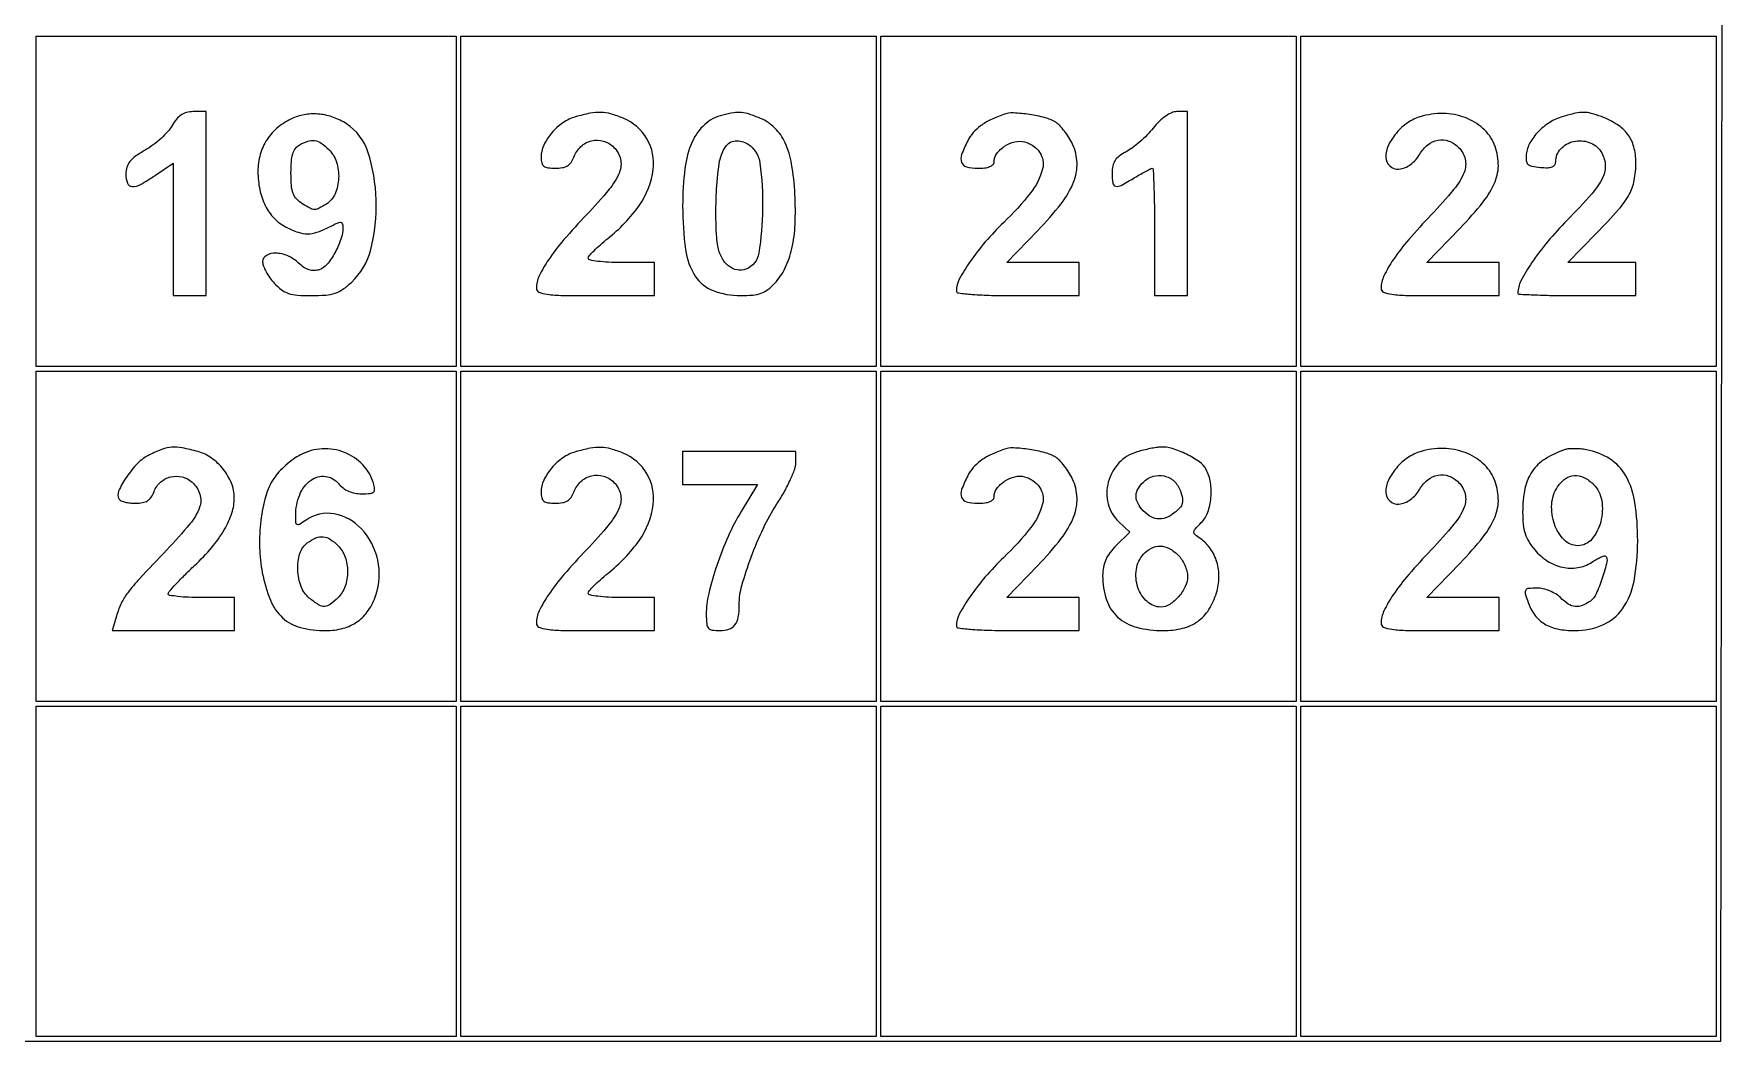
# Model space of a CAD drawing. Extents: x 16 to 642, y 26 to 500.
# Drawn here: x 284.5 to 642.5, y 26 to 239.5 of the extents above; entities that cross this region are included whole.
import ezdxf

# ---------------------------------------------------------------- set-up
doc = ezdxf.new("R2010")
doc.units = 0

msp = doc.modelspace()

# ---------------------------------------------------------------- linework, layer by layer
for points in [[(16, 249), (16, 26), (60.75, 25.993653, 0.000024), (90.165552, 25.990868, 0.000002), (171.156885, 25.9873, 0.000002), (267.752069, 25.98384, 0.000002), (373.762799, 25.980939), (642.025599, 25.974572), (642.262799, 248.987295), (642.5, 472.000018), (329.25, 472.000009), (16, 472)], [(313.84504, 220.078235, -0.053589), (312.921774, 218.796681, -0.024849), (311.475568, 217.337892, -0.024276), (309.788961, 215.941616, -0.031012), (308.102742, 214.834557, 0.022742), (306.045433, 213.532007, 0.070837), (304.849675, 212.415043, 0.097452), (304.224891, 211.225789, 0.071782), (304.007702, 209.75, 0.090742), (304.351434, 207.841419, 0.303172), (305.334261, 207.135472, 0.13826), (307.104495, 207.569833, 0.020366), (310.267865, 209.536051), (314, 212.072102), (314, 198.036051), (314, 184), (317.5, 184), (321, 184), (321, 203.5), (321, 223), (318.25, 222.993677, 0.06133), (316.881675, 222.822011, 0.084539), (315.75083, 222.32244, 0.076362), (314.769384, 221.431514, 0.041035)], [(339.415186, 221.617571, 0.065123), (336.262089, 219.678821, 0.077355), (333.920674, 217.088902, 0.077953), (332.489591, 213.927313, 0.067467), (332, 210.315481, 0.050483), (332.393226, 206.430797, 0.06672), (333.56143, 203.075106, 0.073651), (335.451188, 200.401476, 0.082996), (337.967267, 198.516927, 0.03531), (340.495721, 197.42801, 0.084458), (342.503299, 197.088452, 0.08426), (344.513114, 197.431562, 0.035024), (347.04966, 198.52568, -0.008931), (348.806549, 199.39479, -0.113588), (349.521367, 199.551128, -0.325557), (349.88018, 199.283776, -0.075384), (350, 198.493562, -0.082345), (349.58046, 195.963387, -0.044612), (348.296982, 193.072282, -0.044381), (346.620648, 190.599081, -0.145793), (345.006214, 189.501972, -0.072232), (343.889628, 189.318204, -0.082016), (342.817224, 189.47454, -0.071367), (341.738821, 189.996689, -0.040216), (340.600473, 190.90561, 0.085067), (338.302759, 192.425698, 0.096073), (335.725818, 193.010559, 0.141982), (333.781129, 192.513049, 0.265556), (333, 191.146023, 0.092682), (333.167161, 190.251977, 0.032331), (333.720349, 189.059382, 0.030797), (334.513778, 187.795326, 0.031337), (335.452251, 186.646023, 0.043655), (336.979913, 185.261926, 0.081546), (338.451611, 184.48421, 0.063162), (340.33924, 184.106954, 0.017777), (343.346496, 184, 0.019408), (346.358433, 184.116958, 0.060889), (348.339819, 184.51706, 0.072151), (349.978771, 185.339166, 0.035609), (351.794145, 186.807703, 0.144626), (355.917412, 193.810001, 0.06887), (357.048521, 204.301788, 0.070033), (355.305061, 214.460527, 0.171902), (350.781521, 220.407498, 0.058025), (348.034319, 221.782718, 0.060608), (345.084686, 222.464432, 0.062524), (342.142271, 222.409038, 0.069489)], [(399.312913, 221.897522, 0.081327), (396.630925, 220.62199, 0.064082), (394.240189, 218.464249, 0.066696), (392.565935, 215.882933, 0.111002), (392, 213.365141, 0.054671), (392.13495, 212.134631, 0.173898), (392.569722, 211.445482, 0.137188), (393.420032, 211.095012, 0.029578), (395.024751, 211, 0.041927), (396.518566, 211.125484, 0.093925), (397.582087, 211.519631, 0.105054), (398.354445, 212.2414, 0.061724), (398.948147, 213.363615, -0.113383), (400.44331, 215.600925, -0.12998), (402.697594, 216.824728, -0.133837), (405.210486, 216.756251, -0.12364), (407.428571, 215.428571, -0.141254), (408.818399, 212.912961, -0.15359), (408.593569, 210.13315, -0.077234), (406.442101, 206.54122, -0.016824), (401.627805, 201.134167, 0.012372), (396.852078, 195.865645, 0.028289), (393.586657, 191.615097, 0.037386), (391.599408, 188.174432, 0.112732), (391, 185.54966, 0.303971), (391.547281, 184.73262, 0.066867), (393.266571, 184.280993, 0.027115), (396.579792, 184.051594, 0.003728), (403.5, 184), (416, 184), (416, 187.5), (416, 191), (409, 191, -0.012287), (406.316271, 191.065959, -0.020245), (404.05625, 191.269066, -0.015285), (402.298667, 191.553932, -0.359245), (402, 191.915971, -0.182676), (402.194468, 192.430484, -0.014094), (403.21945, 193.528697, -0.017841), (404.561033, 194.793655, -0.01262), (406.151318, 196.119846, 0.071877), (412.841472, 203.195011, 0.122377), (415.771552, 210.740809, 0.166483), (414.437846, 217.217065, 0.161887), (409.401426, 221.605633, 0.030254), (406.803422, 222.510898, 0.061547), (404.669616, 222.837458, 0.056169), (402.39778, 222.647784, 0.021533)], [(430.5, 222.280761, 0.123473), (426.687574, 220.273307, 0.106704), (424.024532, 216.604137, 0.073931), (422.478727, 210.966782, 0.030018), (422, 203, 0.032788), (422.605695, 193.773385, 0.111031), (424.675453, 188.142832, 0.159152), (428.453816, 185.076646, 0.091772), (434.270255, 184, 0.02284), (436.866249, 184.118645, 0.06446), (438.634717, 184.514264, 0.076377), (440.069937, 185.30072, 0.042437), (441.548842, 186.647203, 0.07622), (443.731253, 189.869873, 0.05558), (445.143643, 193.965628, 0.044762), (445.82346, 199.103015, 0.024058), (445.785034, 205.5, 0.027138), (445.090342, 211.884913, 0.066233), (443.717934, 216.402837, 0.090619), (441.550072, 219.518299, 0.096888), (438.465701, 221.578778, 0.019087), (436.131644, 222.450961, 0.057951), (434.474794, 222.793157, 0.060103), (432.816991, 222.739819, 0.021688)], [(490, 222.392556, 0.025046), (487.225148, 221.235926, 0.046862), (485.138906, 219.989161, 0.056022), (483.58048, 218.554002, 0.059414), (482.414686, 216.835022, 0.030591), (481.11752, 213.899511, 0.176334), (481.107755, 212.229126, 0.250539), (482.142204, 211.291026, 0.061482), (484.5, 211, 0.027145), (486.009686, 211.08202, 0.064674), (487.099448, 211.346072, 0.103584), (487.761357, 211.773444, 0.200379), (488, 212.345012, -0.158901), (488.570214, 214.093954, -0.089038), (490.20312, 215.654854, -0.085039), (492.360149, 216.606709, -0.123577), (494.430841, 216.606714, -0.18068), (497.624726, 214.405648, -0.218791), (498.26681, 210.858863, -0.105341), (495.762508, 205.824616, -0.032341), (490.031775, 199.5, 0.021666), (486.136828, 195.381514, 0.026923), (482.90352, 191.218481, 0.027939), (480.622084, 187.502846, 0.124333), (480, 185.039838, 0.379123), (480.417454, 184.56842, 0.010364), (483.375487, 184.269997, 0.014324), (487.419915, 184.062854, 0.005632), (493, 184), (506, 184), (506, 187.5), (506, 191), (498.335938, 191), (490.671876, 191), (497.235494, 197.798727, 0.025412), (502.197293, 203.490421, 0.07091), (504.844498, 208.064966, 0.103036), (505.573059, 212.122478, 0.104221), (504.615477, 216.115407, 0.028826), (503.85349, 217.507894, 0.024812), (502.900203, 218.877812, 0.025577), (501.908093, 220.035088, 0.06326), (501.043967, 220.740469, 0.07507), (498.823197, 221.701435, 0.027517), (495.464549, 222.394552, 0.026705), (492.108637, 222.714643, 0.096937)], [(521.712305, 219.506158, -0.025669), (520.428302, 218.056243, -0.019104), (518.873319, 216.588688, -0.019421), (517.29623, 215.314817, -0.040861), (515.962305, 214.480507, 0.039674), (514.515651, 213.580453, 0.088576), (513.627748, 212.642967, 0.094987), (513.15523, 211.500411, 0.050728), (513, 209.97432, 0.03573), (513.153088, 207.834786, 0.31685), (513.767101, 207.184279, 0.17641), (514.91452, 207.356124, 0.012409), (517.77417, 209.003738, -0.006006), (519.063148, 209.768543, -0.008579), (520.226327, 210.413598, -0.005239), (521.213515, 210.925913, -0.117594), (521.52417, 211, -0.402517), (521.717799, 210.813983, -0.001216), (521.860225, 207.034375, -0.005505), (521.965802, 202.676527, -0.003303), (522, 197.5), (522, 184), (525.5, 184), (529, 184), (529, 203.5), (529, 223), (526.75, 222.999971, 0.103129), (525.638379, 222.768211, 0.048864), (524.354109, 222.051994, 0.042012), (523.010165, 220.942001, 0.030763)], [(578.312913, 221.928596, 0.080041), (575.626132, 220.629576, 0.063563), (573.236343, 218.46039, 0.066272), (571.564583, 215.877543, 0.110976), (571, 213.365141, 0.209422), (571.825449, 211.480797, 0.211527), (573.76533, 210.820384, 0.140365), (576.243348, 211.774916, 0.10207), (578.20349, 214.006323, -0.09547), (579.900692, 215.990116, -0.126039), (582.062791, 216.960788, -0.131507), (584.355579, 216.753207, -0.108825), (586.428571, 215.428571, -0.141254), (587.818399, 212.912961, -0.15359), (587.593569, 210.13315, -0.077234), (585.442101, 206.54122, -0.016824), (580.627805, 201.134167, 0.012372), (575.852078, 195.865645, 0.028289), (572.586657, 191.615097, 0.037386), (570.599408, 188.174432, 0.112732), (570, 185.54966, 0.303971), (570.547281, 184.73262, 0.066867), (572.266571, 184.280993, 0.027115), (575.579792, 184.051594, 0.003728), (582.5, 184), (595, 184), (595, 187.5), (595, 191), (587.331001, 191), (579.662001, 191), (586.750027, 198.309912, 0.023578), (591.636812, 203.849813, 0.072748), (594.156872, 208.146395, 0.105356), (594.843854, 212.025581, 0.08975), (593.961011, 216.094128, 0.112791), (591.574592, 219.455804, 0.093254), (587.804634, 221.730307, 0.085698), (583.168888, 222.602206, 0.076533)], [(608.444899, 221.931723, 0.069908), (605.733147, 220.71283, 0.060709), (603.314771, 218.744008, 0.063717), (601.55159, 216.370821, 0.10037), (600.775988, 213.963212, 0.050385), (600.761447, 212.628467, 0.184535), (601.126442, 211.881952, 0.139684), (601.973548, 211.44791, 0.024958), (603.75, 211.186642, 0.024509), (605.288083, 211.114126, 0.086714), (606.257912, 211.285493, 0.157521), (606.796029, 211.70344, 0.150614), (607, 212.365213, -0.188336), (608.062408, 215.085672, -0.151544), (610.799837, 216.672615, -0.142033), (614.095377, 216.482569, -0.164196), (616.559875, 214.548963, -0.124261), (617.501829, 211.823707, -0.135996), (616.988598, 209.078255, -0.067519), (614.661855, 205.602992, -0.012725), (609.439471, 200, 0.019228), (605.293363, 195.434115, 0.026284), (601.948718, 190.999989, 0.028034), (599.63553, 187.120245, 0.120981), (599, 184.532119, 0.399754), (599.205504, 184.316156, 0.001769), (602.671875, 184.15631, 0.006646), (606.706945, 184.038246, 0.00399), (611.5, 184), (624, 184), (624, 187.5), (624, 191), (616.778888, 191), (609.557777, 191), (615.665917, 197.25, 0.011657), (620.323531, 202.243519, 0.055166), (622.584533, 205.430259, 0.081667), (623.650524, 208.40696, 0.045258), (624, 212.259945, 0.066963), (623.558127, 215.544524, 0.095288), (622.260817, 218.179804, 0.088951), (619.999606, 220.269094, 0.051618), (616.6849, 221.933388, 0.024039), (614.518413, 222.637201, 0.066659), (612.933912, 222.849061, 0.056772), (611.20994, 222.652328, 0.013949)], [(347, 215, -0.119189), (348.637702, 212.317655, -0.088729), (349.102417, 208.867481, -0.092347), (348.345349, 205.594018, -0.145848), (346.5, 203.408043, -0.024542), (344.966256, 202.507407, -0.121059), (344, 202.26998, -0.121059), (343.033744, 202.507407, -0.024542), (341.5, 203.408043, -0.05606), (340.198921, 204.486345, -0.101071), (339.459958, 205.651262, -0.072658), (339.099611, 207.272005, -0.018431), (339, 209.973363, -0.018646), (339.089762, 212.37951, -0.052958), (339.390508, 214.028564, -0.079462), (339.929631, 215.15961, -0.110444), (340.75, 215.919901, -0.051482), (342.544545, 216.731086, -0.117486), (344.015687, 216.860534, -0.113777), (345.41729, 216.312522, -0.04656)], [(435.768271, 216.164378, -0.22192), (438.375544, 212.083002, -0.036335), (438.943853, 202.474398, -0.035642), (438.136241, 192.975245, -0.26825), (435.408025, 189.60308, -0.14209), (433.518133, 189.443733, -0.12249), (431.711262, 190.298657, -0.10181), (430.269909, 192.073156, -0.073584), (429.436095, 194.488953, -0.031231), (429.207912, 196.334677, -0.008689), (429.082038, 199.24769, -0.008734), (429.054449, 202.556463, -0.009063), (429.143521, 205.823659, -0.026389), (429.753556, 212.019238, -0.105099), (431.092485, 215.572723, -0.232268), (433.129538, 216.806513, -0.164895)], [(309, 150.248446, 0.081994), (306.511599, 148.445852, 0.04591), (304.131193, 145.552894, 0.044667), (302.484112, 142.590788, 0.247839), (302.603278, 140.832892, 0.162522), (302.989832, 140.510595, 0.034485), (303.838009, 140.244662, 0.032711), (304.910601, 140.061111, 0.026028), (306.083768, 140, 0.044055), (307.559315, 140.130264, 0.097354), (308.608928, 140.537614, 0.104732), (309.37913, 141.288952, 0.056503), (309.989381, 142.472071, -0.121574), (311.365638, 144.461117, -0.120849), (313.512168, 145.586885, -0.121616), (315.924979, 145.587964, -0.124123), (318.040295, 144.463534, -0.130385), (319.694364, 141.916303, -0.169809), (319.639721, 139.155713, -0.084593), (317.579699, 135.59903, -0.017144), (312.709135, 130.135163, 0.002965), (306.878716, 123.956466, 0.025018), (304.412543, 121.031192, 0.051911), (303.038981, 118.774154, 0.04094), (302.027796, 116.096918), (301.139611, 113), (314.069806, 113), (327, 113), (327, 116.5), (327, 120), (320, 120, -0.010444), (317.316154, 120.056067, -0.017267), (315.05625, 120.228848, -0.011365), (313.264514, 120.469596, -0.369142), (313, 120.779056, -0.182899), (313.18283, 121.262147, -0.005658), (314.631474, 122.864976, -0.01041), (316.425642, 124.726226, -0.00694), (318.553955, 126.786065, 0.027698), (322.226067, 130.647729, 0.043918), (324.865609, 134.367951, 0.052421), (326.464864, 137.905763, 0.080535), (326.996262, 141.217881, 0.096276), (326.405658, 144.230346, 0.071189), (324.691586, 147.171316, 0.070171), (322.190191, 149.552828, 0.087692), (319.302018, 150.933056, 0.017755), (315.92556, 151.742752, 0.066652), (313.756134, 151.887776, 0.074081), (311.744046, 151.449969, 0.025293)], [(341.019933, 150.283535, 0.039368), (339.529075, 149.364773, 0.024216), (337.924096, 148.068451, 0.024216), (336.451932, 146.622962, 0.039356), (335.367814, 145.247362, 0.079129), (333.657271, 141.525924, 0.037879), (332.623864, 136.353541, 0.036247), (332.344202, 130.652261, 0.042125), (332.927351, 125.256082, 0.048027), (334.655047, 119.420284, 0.112796), (337.238309, 115.712007, 0.122634), (341.021659, 113.676248, 0.062481), (346.412194, 113, 0.06712), (350.054205, 113.491117, 0.08772), (353.084749, 114.929227, 0.088667), (355.415421, 117.304789, 0.070168), (357.012003, 120.536371, 0.134483), (357.394166, 127.963159, 0.13406), (353.939878, 134.558225, 0.161148), (348.157256, 137.734094, 0.201071), (342.222506, 136.443296, -0.012067), (340.810743, 135.504409, -0.246786), (340.316324, 135.465347, -0.283486), (340.047069, 135.847931, -0.015197), (340, 137.396243, -0.095891), (340.850076, 141.787986, -0.13806), (343.253747, 144.905753, -0.194925), (346.309342, 145.700994, -0.192249), (349.079011, 144.150754, 0.061553), (350.026536, 143.237127, 0.057695), (351.187979, 142.558221, 0.055266), (352.52169, 142.140844, 0.048255), (353.97768, 142, 0.018679), (355.778872, 142.067313, 0.166694), (356.496727, 142.375107, 0.243766), (356.726695, 142.991332, 0.042133), (356.464675, 144.25, 0.118368), (354.191981, 148.172825, 0.109847), (350.328685, 150.766461, 0.106613), (345.629845, 151.52475, 0.105684)], [(399.312913, 150.897522, 0.081327), (396.630925, 149.62199, 0.064082), (394.240189, 147.464249, 0.066696), (392.565935, 144.882933, 0.111002), (392, 142.365141, 0.054671), (392.13495, 141.134631, 0.173898), (392.569722, 140.445482, 0.137188), (393.420032, 140.095012, 0.029578), (395.024751, 140, 0.041927), (396.518566, 140.125484, 0.093925), (397.582087, 140.519631, 0.105054), (398.354445, 141.2414, 0.061724), (398.948147, 142.363615, -0.113383), (400.44331, 144.600925, -0.12998), (402.697594, 145.824728, -0.133837), (405.210486, 145.756251, -0.12364), (407.428571, 144.428571, -0.141254), (408.818399, 141.912961, -0.15359), (408.593569, 139.13315, -0.077234), (406.442101, 135.54122, -0.016824), (401.627805, 130.134167, 0.012372), (396.852078, 124.865645, 0.028289), (393.586657, 120.615097, 0.037386), (391.599408, 117.174432, 0.112732), (391, 114.54966, 0.303971), (391.547281, 113.73262, 0.066867), (393.266571, 113.280993, 0.027115), (396.579792, 113.051594, 0.003728), (403.5, 113), (416, 113), (416, 116.5), (416, 120), (409, 120, -0.012287), (406.316271, 120.065959, -0.020245), (404.05625, 120.269066, -0.015285), (402.298667, 120.553932, -0.359245), (402, 120.915971, -0.182676), (402.194468, 121.430484, -0.014094), (403.21945, 122.528697, -0.017841), (404.561033, 123.793655, -0.01262), (406.151318, 125.119846, 0.071877), (412.841472, 132.195011, 0.122377), (415.771552, 139.740809, 0.166483), (414.437846, 146.217065, 0.161887), (409.401426, 150.605633, 0.030254), (406.803422, 151.510898, 0.061547), (404.669616, 151.837458, 0.056169), (402.39778, 151.647784, 0.021533)], [(422, 147.5), (422, 144), (429.927045, 144), (437.85409, 144), (434.390726, 138.25, 0.031085), (431.632414, 132.951463, 0.022937), (429.228456, 126.789343, 0.02316), (427.522805, 120.852881, 0.058434), (427, 116.394665, 0.022863), (427.089914, 114.429345, 0.154806), (427.463056, 113.54335, 0.183527), (428.243818, 113.11479, 0.03476), (429.893011, 113, 0.08052), (431.819783, 113.312313, 0.152657), (433.083142, 114.222581, 0.12048), (433.785798, 115.867724, 0.040986), (434, 118.476452, -0.068269), (434.564769, 122.593537, -0.021204), (436.504612, 128.545629, -0.021677), (439.125842, 134.731571, -0.032422), (441.985242, 139.855871, 0.016471), (443.522148, 142.41487, 0.018651), (444.820665, 144.967285, 0.018176), (445.757018, 147.20081, 0.090401), (446, 148.533741), (446, 151), (434, 151), (422, 151)], [(490, 151.392556, 0.025046), (487.225148, 150.235926, 0.046862), (485.138906, 148.989161, 0.056022), (483.58048, 147.554002, 0.059414), (482.414686, 145.835022, 0.030591), (481.11752, 142.899511, 0.176334), (481.107755, 141.229126, 0.250539), (482.142204, 140.291026, 0.061482), (484.5, 140, 0.027145), (486.009686, 140.08202, 0.064674), (487.099448, 140.346072, 0.103584), (487.761357, 140.773444, 0.200379), (488, 141.345012, -0.158901), (488.570214, 143.093954, -0.089038), (490.20312, 144.654854, -0.085039), (492.360149, 145.606709, -0.123577), (494.430841, 145.606714, -0.18068), (497.624726, 143.405648, -0.218791), (498.26681, 139.858863, -0.105341), (495.762508, 134.824616, -0.032341), (490.031775, 128.5, 0.021666), (486.136828, 124.381514, 0.026923), (482.90352, 120.218481, 0.027939), (480.622084, 116.502846, 0.124333), (480, 114.039838, 0.379123), (480.417454, 113.56842, 0.010364), (483.375487, 113.269997, 0.014324), (487.419915, 113.062854, 0.005632), (493, 113), (506, 113), (506, 116.5), (506, 120), (498.335938, 120), (490.671876, 120), (497.235494, 126.798727, 0.025412), (502.197293, 132.490421, 0.07091), (504.844498, 137.064966, 0.103036), (505.573059, 141.122478, 0.104221), (504.615477, 145.115407, 0.028826), (503.85349, 146.507894, 0.024812), (502.900203, 147.877812, 0.025577), (501.908093, 149.035088, 0.06326), (501.043967, 149.740469, 0.07507), (498.823197, 150.701435, 0.027517), (495.464549, 151.394552, 0.026705), (492.108637, 151.714643, 0.096937)], [(518.29481, 150.892831, 0.134901), (514.447945, 148.536104, 0.123948), (512.193743, 144.471059, 0.126644), (512.158353, 139.893598, 0.144083), (514.37046, 136.121697), (516.740919, 133.894766), (513.87046, 131.024306, 0.03476), (512.535923, 129.490096, 0.056265), (511.656596, 128.003011, 0.059808), (511.164995, 126.425658, 0.045694), (511, 124.623976, 0.079449), (511.814588, 119.529879, 0.12997), (514.180178, 115.884505, 0.121072), (518.179778, 113.721729, 0.063771), (523.815481, 113, 0.059547), (527.923019, 113.490924, 0.094812), (531.133848, 114.951707, 0.098268), (533.502109, 117.449111, 0.06807), (535.118703, 121.00186, 0.068656), (535.632747, 124.313387, 0.075512), (535.199789, 127.529066, 0.079602), (533.868474, 130.33189, 0.089607), (531.77053, 132.448174, -0.022287), (530.582142, 133.362097, -0.231629), (530.340337, 133.910295, -0.175998), (530.592441, 134.526695, -0.012184), (531.908347, 135.908347, 0.110972), (533.285686, 138.084113, 0.063489), (533.956569, 141.134165, 0.06152), (533.848798, 144.380836, 0.084029), (532.919509, 147.1504, 0.116309), (531.487135, 148.773773, 0.039403), (528.763188, 150.39727, 0.039776), (525.739748, 151.602083, 0.087789), (523.282119, 151.909812, 0.028154), (522.381088, 151.813162, 0.009502), (521.081973, 151.573871, 0.009417), (519.65264, 151.254261, 0.010664)], [(578.312913, 150.928596, 0.080041), (575.626132, 149.629576, 0.063563), (573.236343, 147.46039, 0.066272), (571.564583, 144.877543, 0.110976), (571, 142.365141, 0.209422), (571.825449, 140.480797, 0.211527), (573.76533, 139.820384, 0.140365), (576.243348, 140.774916, 0.10207), (578.20349, 143.006323, -0.09547), (579.900692, 144.990116, -0.126039), (582.062791, 145.960788, -0.131507), (584.355579, 145.753207, -0.108825), (586.428571, 144.428571, -0.141254), (587.818399, 141.912961, -0.15359), (587.593569, 139.13315, -0.077234), (585.442101, 135.54122, -0.016824), (580.627805, 130.134167, 0.012372), (575.852078, 124.865645, 0.028289), (572.586657, 120.615097, 0.037386), (570.599408, 117.174432, 0.112732), (570, 114.54966, 0.303971), (570.547281, 113.73262, 0.066867), (572.266571, 113.280993, 0.027115), (575.579792, 113.051594, 0.003728), (582.5, 113), (595, 113), (595, 116.5), (595, 120), (587.331001, 120), (579.662001, 120), (586.750027, 127.309912, 0.023578), (591.636812, 132.849813, 0.072748), (594.156872, 137.146395, 0.105356), (594.843854, 141.025581, 0.08975), (593.961011, 145.094128, 0.112791), (591.574592, 148.455804, 0.093254), (587.804634, 150.730307, 0.085698), (583.168888, 151.602206, 0.076533)], [(609, 151.358602, 0.057443), (604.75529, 149.363308, 0.10522), (602.00626, 146.730304, 0.100532), (600.491964, 143.117418, 0.049166), (600, 138.126385, 0.024358), (600.127231, 135.516287, 0.052988), (600.531675, 133.554284, 0.059286), (601.303205, 131.861292, 0.038387), (602.560281, 130.11073, 0.077086), (605.262276, 127.753191, 0.087046), (608.444376, 126.445546, 0.093483), (611.691469, 126.348688, 0.106256), (614.591176, 127.467784, -0.015054), (615.606767, 128.090355, -0.023478), (616.520118, 128.557618, -0.019911), (617.266381, 128.86099, -0.290723), (617.531505, 128.801828, -0.263078), (617.869379, 127.585258, -0.019367), (616.868599, 124.135199, -0.023843), (615.570151, 120.774888, -0.131504), (614.363836, 119.276776, -0.06), (612.643339, 118.310976, -0.126879), (611.13917, 118.100158, -0.119146), (609.658127, 118.641343, -0.049512), (608, 120, 0.061317), (607.018921, 120.766018, 0.039098), (605.721531, 121.4125, 0.038891), (604.327235, 121.853578, 0.057223), (603.05202, 122, 0.019124), (601.231455, 121.930342, 0.237538), (600.656503, 121.583413, 0.212095), (600.556043, 120.887903, 0.015222), (601.155294, 118.984368, 0.07496), (602.573289, 116.294035, 0.098775), (604.61798, 114.430136, 0.08778), (607.417364, 113.353513, 0.048048), (611.087648, 113, 0.102376), (616.963967, 114.215935, 0.138944), (621.141216, 117.623051, 0.107264), (623.596691, 123.483607, 0.04567), (624.380505, 132, 0.036537), (623.785771, 140.184417, 0.092014), (621.861714, 145.818408, 0.123352), (618.471342, 149.399377, 0.098427), (613.5, 151.333562, 0.021965), (612.241379, 151.499265, 0.020356), (610.940625, 151.559495, 0.020828), (609.779448, 151.517574, 0.061808)], [(527.461446, 142.645332, -0.033361), (527.906282, 141.036168, -0.11779), (527.872742, 139.971477, -0.120738), (527.362725, 139.051726, -0.035896), (526.180984, 137.945469, -0.080649), (524.3683, 136.908296, -0.122055), (522.571652, 136.699215, -0.118594), (520.848326, 137.354068, -0.073469), (519.25, 138.830866, -0.063386), (518.325915, 140.332622, -0.12347), (518.076559, 141.708255, -0.120956), (518.504622, 143.057951, -0.059454), (519.62572, 144.482862, -0.124779), (521.685392, 145.709451, -0.130532), (524.043855, 145.778461, -0.12976), (526.136079, 144.666732, -0.122583)], [(615, 144, -0.158092), (616.749808, 140.570641, -0.102218), (616.545339, 136.080735, -0.113155), (614.639849, 132.371765, -0.22122), (611.69113, 131, -0.201802), (608.793507, 132.219138, -0.111153), (606.740322, 135.546347, -0.098861), (606.16655, 139.789353, -0.130069), (607.395353, 143.480633, -0.08978), (609.028595, 145.202048, -0.142045), (610.925803, 145.895427, -0.135663), (612.964067, 145.479087, -0.078719)], [(349, 131, -0.061959), (349.829773, 129.934458, -0.047312), (350.464286, 128.598214, -0.044811), (350.865081, 127.086773, -0.042437), (351, 125.5, -0.042437), (350.865081, 123.913227, -0.044811), (350.464286, 122.401786, -0.047312), (349.829773, 121.065542, -0.061959), (349, 120, -0.034868), (347.32353, 118.542358, -0.158438), (346.11599, 118.126428, -0.146939), (344.842072, 118.484951, -0.02864), (342.883511, 119.893243, -0.13494), (341.132919, 122.335654, -0.079612), (340.433687, 125.88094, -0.081997), (340.880398, 129.3576, -0.163434), (342.463857, 131.59723, -0.054139), (344.285871, 132.648201, -0.127217), (345.824559, 132.899599, -0.124048), (347.31726, 132.375006, -0.050194)], [(527, 129, -0.053359), (527.765647, 128.050827, -0.038504), (528.4125, 126.853125, -0.03911), (528.854738, 125.603108, -0.065559), (529, 124.5, -0.110906), (528.517482, 122.351407, -0.069008), (527.096857, 120.18125, -0.071067), (525.203317, 118.548791, -0.143369), (523.328741, 118, -0.188416), (520.414697, 119.138522, -0.127725), (518.463972, 122.169955, -0.117424), (518.143204, 125.982411, -0.147487), (519.654988, 129.171259, -0.088945), (521.353273, 130.483353, -0.126594), (523.201959, 130.913357, -0.118739), (525.116049, 130.404815, -0.072462)]]:
    msp.add_lwpolyline(points, format="xyb", close=True)
for points in [[(374, 204), (374, 169), (329.5, 169), (285, 169), (285, 204), (285, 239), (329.5, 239), (374, 239)], [(463, 204), (463, 169), (419, 169), (375, 169), (375, 204), (375, 239), (419, 239), (463, 239)], [(552, 204), (552, 169), (508, 169), (464, 169), (464, 204), (464, 239), (508, 239), (552, 239)], [(641, 204), (641, 169), (597, 169), (553, 169), (553, 204), (553, 239), (597, 239), (641, 239)], [(374, 133), (374, 98), (329.5, 98), (285, 98), (285, 133), (285, 168), (329.5, 168), (374, 168)], [(463, 133), (463, 98), (419, 98), (375, 98), (375, 133), (375, 168), (419, 168), (463, 168)], [(552, 133), (552, 98), (508, 98), (464, 98), (464, 133), (464, 168), (508, 168), (552, 168)], [(641, 133), (641, 98), (597, 98), (553, 98), (553, 133), (553, 168), (597, 168), (641, 168)], [(374, 62), (374, 27), (329.5, 27), (285, 27), (285, 62), (285, 97), (329.5, 97), (374, 97)], [(463, 62), (463, 27), (419, 27), (375, 27), (375, 62), (375, 97), (419, 97), (463, 97)], [(552, 62), (552, 27), (508, 27), (464, 27), (464, 62), (464, 97), (508, 97), (552, 97)], [(641, 62), (641, 27), (597, 27), (553, 27), (553, 62), (553, 97), (597, 97), (641, 97)]]:
    msp.add_lwpolyline(points, close=True)

doc.saveas('drawing.dxf')
